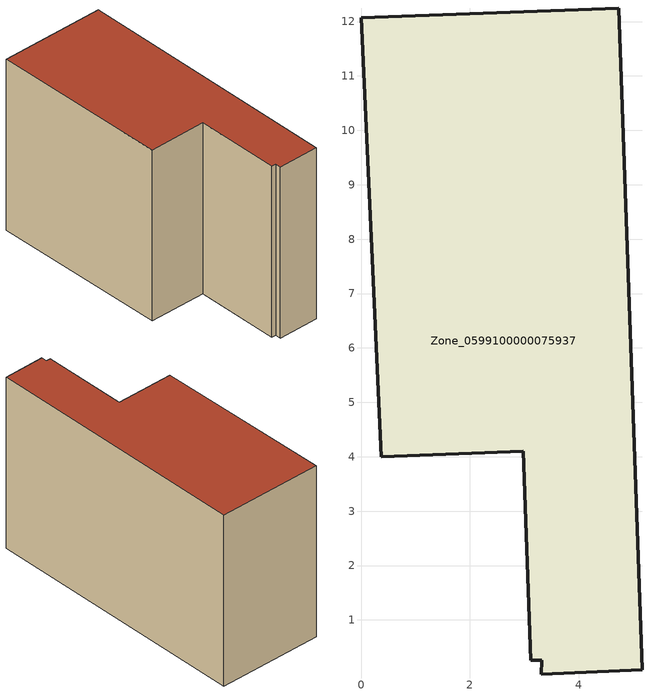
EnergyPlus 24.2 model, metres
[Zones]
Zone_0599100000075937
 floor ground (C_G): 2.98,4.1 0.37,4 0,12.07 4.74,12.25 5.17,0.09 3.31,0.01 3.32,0.26 3.12,0.26 z0
 wall outside (C_F): 4.74,12.25 0,12.07 0.37,4 2.98,4.1 3.12,0.26 3.32,0.26 3.31,0.01 5.17,0.09 4.74,12.25 z0:7.94
 roof outside (C_R): 3.12,0.26 3.32,0.26 3.31,0.01 5.17,0.09 4.74,12.25 0,12.07 0.37,4 2.98,4.1 z7.94
[BUILDING]
Pand.0599100000075937: North Axis=0; Terrain=City; Loads Convergence Tolerance Value=0.04; Temperature Convergence Tolerance Value=0.4; Solar Distribution=FullExterior; Maximum Number of Warmup Days=25; Minimum Number of Warmup Days=1
[Site:Location]
Rotterdam.The.Hague.AP_ZH_NLD Design_Conditions: Latitude=51.96; Longitude=4.45; Time Zone=1; Elevation=-4.5
[SITE:GROUNDTEMPERATURE:BUILDINGSURFACE]
18, 18, 18, 18, 18, 18, 18, 18, 18, 18, 18, 18
[MATERIAL] Thermal Absorptance=0.9; Solar Absorptance=0.7; Visible Absorptance=0.7
Name | Roughness | Thickness | Conductivity | Density | Specific Heat
G.TI.1946 | MediumSmooth | 0.15 | 1 | 540 | 1210
F.TI.1946 | Rough | 0.3 | 0.857143 | 1920 | 840
R.TI.1946 | MediumRough | 0.2 | 0.1 | 1500 | 1000
[CONSTRUCTION]
C_G: G.TI.1946
C_F: F.TI.1946
C_R: R.TI.1946
[ZONE]
Zone_0599100000075937: Type=1; Multiplier=1; Ceiling Height=Autocalculate; Volume=Autocalculate; Floor Area=autocalculate; Part of Total Floor Area=Yes
[ZONEINFILTRATION:DESIGNFLOWRATE]
Infil_Zone_0599100000075937: Zone or ZoneList or Space or SpaceList=Zone_0599100000075937; Schedule=AlwaysOn; Design Flow Rate Calculation Method=Flow/Area; Flow Rate per Floor Area=0.003; Constant Term Coefficient=1; Temperature Term Coefficient=0; Velocity Term Coefficient=0; Velocity Squared Term Coefficient=0
[HVACTEMPLATE:ZONE:IDEALLOADSAIRSYSTEM]
Zone_0599100000075937: Maximum Heating Supply Air Temperature=50; Minimum Cooling Supply Air Temperature=13; Maximum Heating Supply Air Humidity Ratio=0.0156; Minimum Cooling Supply Air Humidity Ratio=0.0077; Heating Limit=NoLimit; Cooling Limit=NoLimit; Dehumidification Control Type=ConstantSensibleHeatRatio; Cooling Sensible Heat Ratio=0.7; Dehumidification Setpoint=60; Humidification Control Type=None; Humidification Setpoint=30; Outdoor Air Method=None; Outdoor Air Flow Rate per Person=0.00944; Outdoor Air Flow Rate per Zone Floor Area=0; Outdoor Air Flow Rate per Zone=0; Demand Controlled Ventilation Type=None; Outdoor Air Economizer Type=NoEconomizer; Heat Recovery Type=None; Sensible Heat Recovery Effectiveness=0.7; Latent Heat Recovery Effectiveness=0.65
[ZONECONTROL:THERMOSTAT]
ThermostatControl_Zone_0599100000075937: Zone or ZoneList=Zone_0599100000075937; Control Type Schedule=DualSetpointControlType; Control 1=Thermostat_Zone_0599100000075937; Temperature Difference Between Cutout And Setpoint=0
[THERMOSTATSETPOINT:DUALSETPOINT]
Thermostat_Zone_0599100000075937: Heating Setpoint Temperature Schedule=HeatingSetpoint_Zone_0599100000075937; Cooling Setpoint Temperature Schedule=CoolingSetpoint_Zone_0599100000075937
[SCHEDULE:COMPACT]
HeatingSetpoint_Zone_0599100000075937: Through: 12/31, For: AllDays, Until: 24:00, 21
CoolingSetpoint_Zone_0599100000075937: Through: 12/31, For: AllDays, Until: 24:00, 24
DualSetpointControlType: Through: 12/31, For: AllDays, Until: 24:00, 4
AlwaysOn: Through: 12/31, For: AllDays, Until: 24:00, 1
